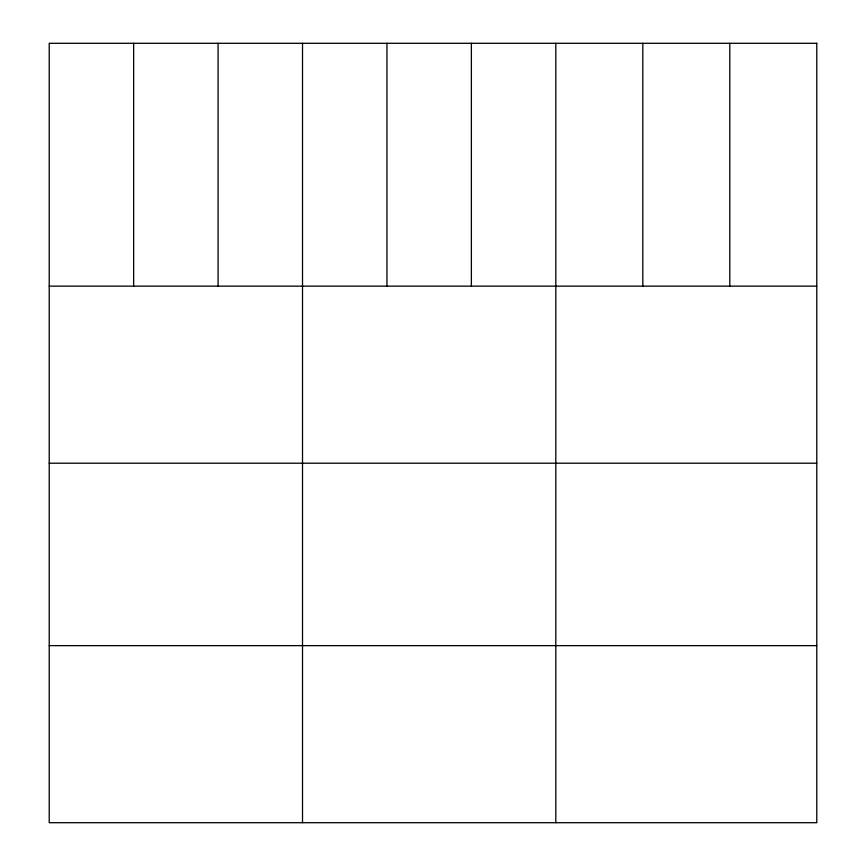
<?xml version="1.0" encoding="UTF-8"?>
<svg xmlns="http://www.w3.org/2000/svg" width="866" height="866" viewBox="0 0 866 866"><rect width="100%" height="100%" fill="white"/><g stroke="black" fill="none" stroke-linecap="round" stroke-linejoin="round"><path stroke-width="1.3" d="M49.221 286.148L816.779 286.148M49.221 463.213L816.779 463.213M49.221 645.635L816.779 645.635M729.789 43.3L729.789 286.148M642.799 43.3L642.799 286.148M555.81 43.3L555.81 822.7M471.375 43.3L471.375 286.148M386.95 43.3L386.95 286.148M302.515 43.3L302.515 822.7M218.08 43.3L218.08 286.148M133.645 43.3L133.645 286.148M816.779 43.3L49.221 43.3L49.221 822.7L816.779 822.7L816.779 43.3"/></g></svg>
